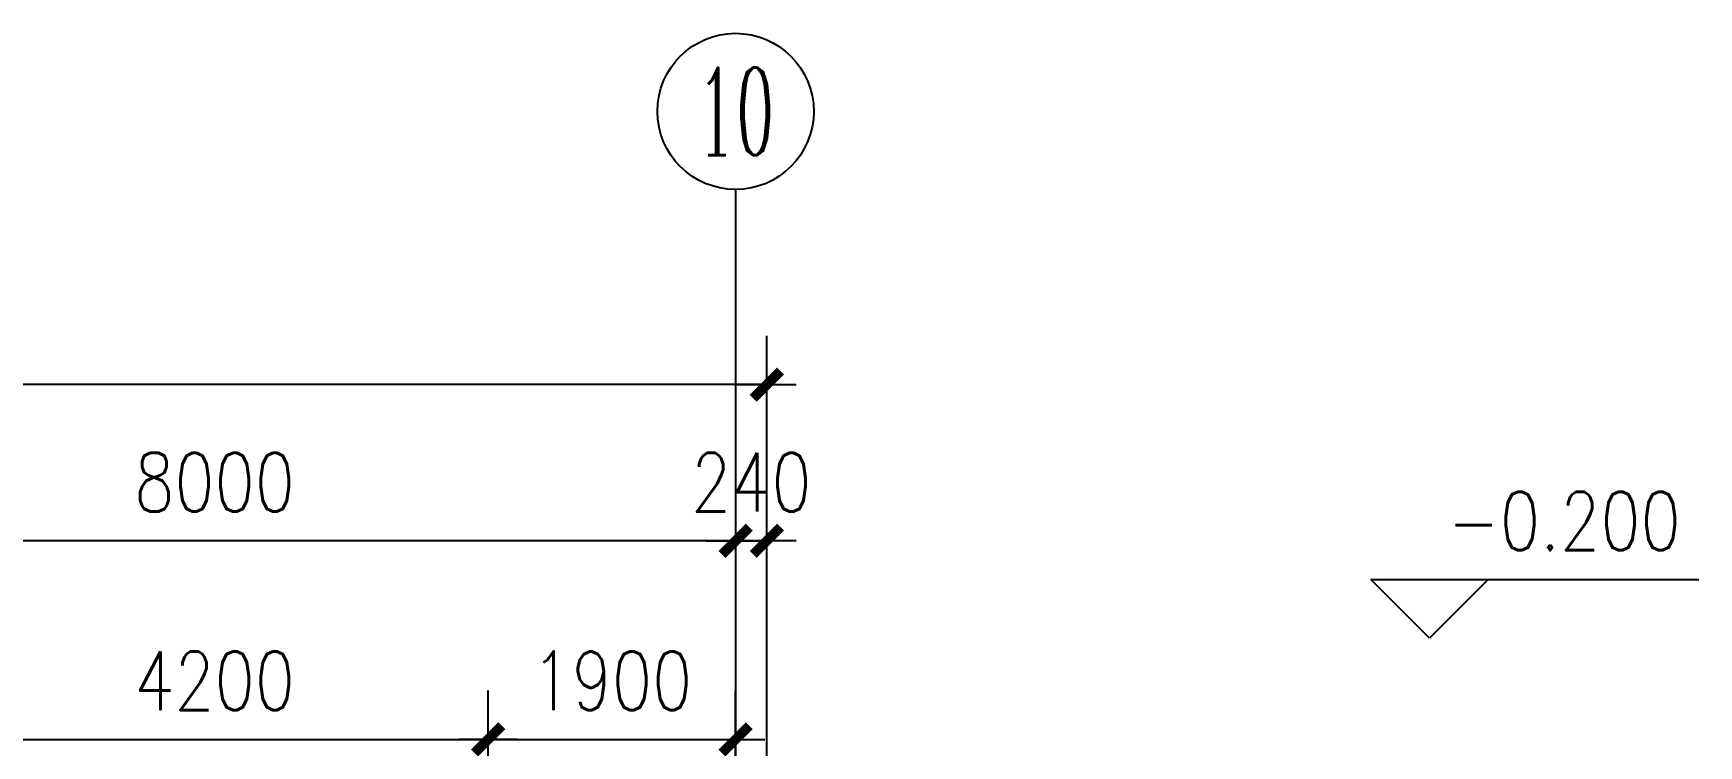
# Model space of a CAD drawing. Header units: millimetres. Extents: x 2509 to 128734, y 2492 to 91667.
# Drawn here: x 94828 to 107613, y 78317 to 83790 of the extents above; entities that cross this region are included whole.
import ezdxf
from ezdxf.enums import TextEntityAlignment as Align

# ---------------------------------------------------------------- set-up
doc = ezdxf.new("R2010")
doc.units = ezdxf.units.MM
doc.linetypes.add('CENTER', pattern=[50.8, 31.75, -6.35, 6.35, -6.35])
for name, color, linetype in [('AXIS', 3, 'Continuous'), ('AXIS_TEXT', 7, 'Continuous'), ('PUB_DIM', 3, 'Continuous')]:
    doc.layers.add(name, color=color, linetype=linetype)
doc.styles.add('COMPLEX', font='COMPLEX')
doc.styles.add('DIM_FONT', font='SIMPLEX.shx', dxfattribs={"width": 0.8})
doc.dimstyles.new('AXIS150', dxfattribs={"dimscale": 1.5, "dimtxt": 300, "dimasz": 1, "dimexe": 250, "dimexo": 300, "dimgap": 150, "dimtad": 1, "dimdec": 0, "dimzin": 0, "dimdsep": 46, "dimtxsty": 'DIM_FONT', "dimblk": '_DIMX', "dimcen": 2.5, "dimse1": 1, "dimse2": 1, "dimclrt": 7, "dimadec": 0, "dimazin": 0, "dimtfac": 1, "dimtdec": 0, "dimtix": 1, "dimtmove": 2, "dimatfit": 3, "dimldrblk": '_DIMX', "dimfxl": 1, "dimtolj": 1, "dimtzin": 0, "dimarcsym": 0})
doc.dimstyles.new('DIMN150', dxfattribs={"dimscale": 1.5, "dimtxt": 300, "dimasz": 1, "dimexe": 250, "dimexo": 300, "dimgap": 150, "dimtad": 1, "dimdec": 0, "dimzin": 0, "dimdsep": 46, "dimtxsty": 'DIM_FONT', "dimblk": '_DIMX', "dimcen": 2.5, "dimclrt": 7, "dimadec": 0, "dimazin": 0, "dimtfac": 1, "dimtdec": 0, "dimtix": 1, "dimtmove": 2, "dimatfit": 3, "dimldrblk": '_DIMX', "dimfxl": 1, "dimtolj": 1, "dimtzin": 0, "dimarcsym": 0})

# ---------------------------------------------------------------- blocks, each defined once
blk = doc.blocks.new('_DIMX')
blk.add_line((-150, 0), (150, 0))
at = {"const_width": 50}
blk.add_lwpolyline([(-70, -70), (70, 70)], dxfattribs=at)
blk = doc.blocks.new('*D123')
at = {"layer": 'AXIS', "color": 0, "lineweight": -2, "transparency": 16777216}
for p, q in [((37209, -255422), (37209, -250997)), ((109689, -255422), (109689, -250997)), ((109687, -251372), (37210, -251372))]:
    blk.add_line(p, q, dxfattribs=at)
at = {"layer": 'DEFPOINTS', "color": 0, "transparency": 16777216}
for p in [(37209, -251372), (37209, -255872), (109689, -255872)]:
    blk.add_point(p, dxfattribs=at)
at = {"layer": 'AXIS', "color": 0, "lineweight": -2, "transparency": 16777216, "xscale": 1.5, "yscale": 1.5, "zscale": 1.5, "rotation": 180}
blk.add_blockref('_DIMX', (37209, -251372), dxfattribs=at)
at = {"layer": 'AXIS', "color": 0, "lineweight": -2, "transparency": 16777216, "xscale": 1.5, "yscale": 1.5, "zscale": 1.5}
blk.add_blockref('_DIMX', (109689, -251372), dxfattribs=at)
at = {"layer": 'AXIS', "color": 7, "transparency": 16777216, "insert": (73449, -250922), "char_height": 450, "attachment_point": 5, "style": 'DIM_FONT'}
blk.add_mtext('\\A1;72480', dxfattribs=at)
blk = doc.blocks.new('*D84')
at = {"layer": 'AXIS', "color": 0, "lineweight": -2, "transparency": 16777216}
blk.add_line((109447, -252572), (101450, -252572), dxfattribs=at)
at = {"layer": 'DEFPOINTS', "color": 0, "transparency": 16777216}
for p in [(101449, -252572), (101449, -255872), (109449, -255872)]:
    blk.add_point(p, dxfattribs=at)
at = {"layer": 'AXIS', "color": 0, "lineweight": -2, "transparency": 16777216, "xscale": 1.5, "yscale": 1.5, "zscale": 1.5, "rotation": 180}
blk.add_blockref('_DIMX', (101449, -252572), dxfattribs=at)
at = {"layer": 'AXIS', "color": 0, "lineweight": -2, "transparency": 16777216, "xscale": 1.5, "yscale": 1.5, "zscale": 1.5}
blk.add_blockref('_DIMX', (109449, -252572), dxfattribs=at)
at = {"layer": 'AXIS', "color": 7, "transparency": 16777216, "insert": (105449, -252122), "char_height": 450, "attachment_point": 5, "style": 'DIM_FONT'}
blk.add_mtext('\\A1;8000', dxfattribs=at)
blk = doc.blocks.new('*D83')
at = {"layer": 'DEFPOINTS', "color": 0, "transparency": 16777216}
for p in [(107549, -254097), (103349, -256332), (107549, -256332)]:
    blk.add_point(p, dxfattribs=at)
at = {"layer": 'PUB_DIM', "color": 0, "lineweight": -2, "transparency": 16777216}
for p, q in [((103349, -255882), (103349, -253722)), ((107549, -255882), (107549, -253722)), ((103350, -254097), (107547, -254097))]:
    blk.add_line(p, q, dxfattribs=at)
at = {"layer": 'PUB_DIM', "color": 0, "lineweight": -2, "transparency": 16777216, "xscale": 1.5, "yscale": 1.5, "zscale": 1.5, "rotation": 180}
blk.add_blockref('_DIMX', (103349, -254097), dxfattribs=at)
at = {"layer": 'PUB_DIM', "color": 0, "lineweight": -2, "transparency": 16777216, "xscale": 1.5, "yscale": 1.5, "zscale": 1.5}
blk.add_blockref('_DIMX', (107549, -254097), dxfattribs=at)
at = {"layer": 'PUB_DIM', "color": 7, "transparency": 16777216, "insert": (105449, -253647), "char_height": 450, "attachment_point": 5, "style": 'DIM_FONT'}
blk.add_mtext('\\A1;4200', dxfattribs=at)
blk = doc.blocks.new('*D82')
at = {"layer": 'DEFPOINTS', "color": 0, "transparency": 16777216}
for p in [(109449, -254097), (107549, -256332), (109449, -256332)]:
    blk.add_point(p, dxfattribs=at)
at = {"layer": 'PUB_DIM', "color": 0, "lineweight": -2, "transparency": 16777216}
for p, q in [((107549, -255882), (107549, -253722)), ((109449, -255882), (109449, -253722)), ((107550, -254097), (109447, -254097))]:
    blk.add_line(p, q, dxfattribs=at)
at = {"layer": 'PUB_DIM', "color": 0, "lineweight": -2, "transparency": 16777216, "xscale": 1.5, "yscale": 1.5, "zscale": 1.5, "rotation": 180}
blk.add_blockref('_DIMX', (107549, -254097), dxfattribs=at)
at = {"layer": 'PUB_DIM', "color": 0, "lineweight": -2, "transparency": 16777216, "xscale": 1.5, "yscale": 1.5, "zscale": 1.5}
blk.add_blockref('_DIMX', (109449, -254097), dxfattribs=at)
at = {"layer": 'PUB_DIM', "color": 7, "transparency": 16777216, "insert": (108499, -253647), "char_height": 450, "attachment_point": 5, "style": 'DIM_FONT'}
blk.add_mtext('\\A1;1900', dxfattribs=at)
blk = doc.blocks.new('_AXISO')
blk.add_circle((0, 0), 0.5)
at = {"layer": 'AXIS_TEXT', "style": 'COMPLEX', "width": 1.041667}
blk.add_attdef('A', text='', height=0.56, dxfattribs=at).set_placement((-0.25, -0.28), (0.25, -0.28), align=Align.FIT)
blk = doc.blocks.new('*D131')
at = {"layer": 'AXIS', "color": 0, "lineweight": -2, "transparency": 16777216}
for p, q in [((109447, -252572), (109446, -252572)), ((109689, -252572), (109449, -252572)), ((109690, -252572), (109692, -252572))]:
    blk.add_line(p, q, dxfattribs=at)
at = {"layer": 'DEFPOINTS', "color": 0, "transparency": 16777216}
for p in [(109449, -252572), (109449, -255872), (109689, -255872)]:
    blk.add_point(p, dxfattribs=at)
at = {"layer": 'AXIS', "color": 0, "lineweight": -2, "transparency": 16777216, "xscale": 1.5, "yscale": 1.5, "zscale": 1.5}
blk.add_blockref('_DIMX', (109449, -252572), dxfattribs=at)
at = {"layer": 'AXIS', "color": 0, "lineweight": -2, "transparency": 16777216, "xscale": 1.5, "yscale": 1.5, "zscale": 1.5, "rotation": 180}
blk.add_blockref('_DIMX', (109689, -252572), dxfattribs=at)
at = {"layer": 'AXIS', "color": 7, "transparency": 16777216, "insert": (109569, -252122), "char_height": 450, "attachment_point": 5, "style": 'DIM_FONT'}
blk.add_mtext('\\A1;240', dxfattribs=at)
blk = doc.blocks.new('12号建筑底图')
at = {"layer": 'PUB_DIM'}
for p, q in [((109448.7, -249872.4), (109448.7, -255872.4)), ((114326.8, -252869.5), (115226.8, -252869.5)), ((114776.8, -253319.5), (114326.8, -252869.5)), ((114776.8, -252869.5), (116842.6, -252869.5)), ((115226.8, -252869.5), (114776.8, -253319.5))]:
    blk.add_line(p, q, dxfattribs=at)
at = {"layer": 'AXIS'}
ref = blk.add_blockref('_AXISO', (109448.7, -249272.4), dxfattribs=dict(at, xscale=1200, yscale=1200, zscale=1200))
ref.add_attrib('A', '10', dxfattribs={"layer": 'AXIS_TEXT', "height": 672, "style": 'COMPLEX', "width": 0.646552}).set_placement((109148.7, -249608.4), (109748.7, -249608.4), align=Align.FIT)
at = {"layer": 'AXIS_TEXT', "style": 'COMPLEX', "width": 0.736842}
blk.add_attdef('N', text='', height=900, dxfattribs=at).set_placement((122812.3, -249273.3), (123412.3, -249273.3), align=Align.FIT)
at = {"layer": 'PUB_DIM', "style": 'DIM_FONT', "width": 0.8}
blk.add_text('-0.200', height=450, dxfattribs=at).set_placement((115809.7, -252419.5), align=Align.MIDDLE)
at = {"layer": 'AXIS'}
for p1, p2, distance, dimstyle, picture, middle in [((109688.7, -255872.4), (37208.7, -255872.4), -4500, 'DIMN150', '*D123', (73448.7, -250922.4)), ((109448.7, -255872.4), (101448.7, -255872.4), -3300, 'AXIS150', '*D84', (105448.7, -252122.4)), ((109688.7, -255872.4), (109448.7, -255872.4), -3300, 'AXIS150', '*D131', (109568.7, -252122.4))]:
    dim = blk.add_aligned_dim(p1=p1, p2=p2, distance=distance, dimstyle=dimstyle, dxfattribs=at)
    dim.commit()
    dim.dimension.update_dxf_attribs({"geometry": picture, "text_midpoint": middle})
at = {"layer": 'PUB_DIM'}
for p1, p2, picture, middle in [((103348.6, -256332.4), (107548.6, -256332.4), '*D83', (105448.6, -253647.3)), ((107548.6, -256332.4), (109448.6, -256332.4), '*D82', (108498.6, -253647.3))]:
    dim = blk.add_aligned_dim(p1=p1, p2=p2, distance=2235.1, dimstyle='DIMN150', dxfattribs=at)
    dim.commit()
    dim.dimension.update_dxf_attribs({"geometry": picture, "text_midpoint": middle})

msp = doc.modelspace()

# ---------------------------------------------------------------- block references
at = {"linetype": 'CENTER'}
msp.add_blockref('12号建筑底图', (-9229.066, 332462.656), dxfattribs=at)

doc.saveas('drawing.dxf')
